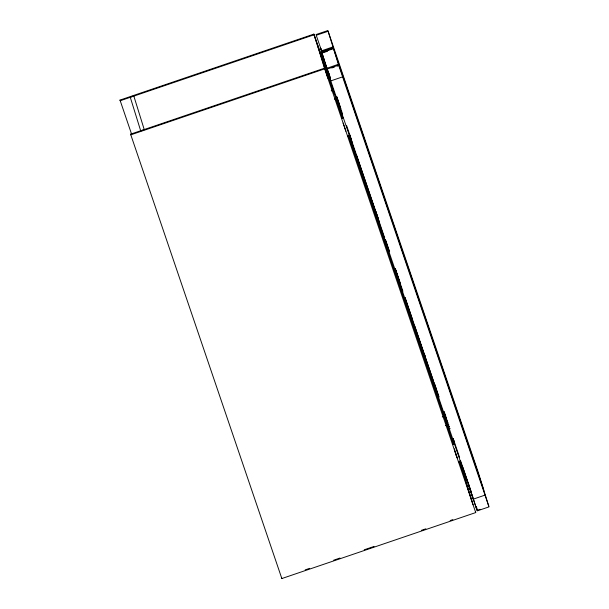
<?xml version="1.0" encoding="UTF-8"?>
<svg xmlns="http://www.w3.org/2000/svg" width="609" height="609" viewBox="0 0 609 609"><rect width="100%" height="100%" fill="white"/><g stroke="black" fill="none" stroke-linecap="round" stroke-linejoin="round"><path stroke-width="0.91" d="M488.997 506.894L477.136 510.898M488.745 506.193L488.593 505.622M316.018 34.576L327.87 30.541M326.767 69.19L338.619 65.155M478.4 473.17L478.316 472.538M483.797 490.542L483.713 489.91M343.126 123.094L345.889 131.209M454.352 448.841L456.826 457.093M456.651 456.583L455.022 451.505M334.63 94.669L314.077 34.766L120.209 100.736L120.003 100.082L313.871 34.112L332.567 89.013M323.821 51.476L328.084 50.029M331.068 49.009L333.382 48.225L328.045 31.044L478.088 471.8L483.424 488.981M323.227 52.701L327.513 51.247M130.585 134.178L324.46 68.2L475.72 512.572L281.845 578.55L130.585 134.178L130.79 134.833L324.666 68.855L313.871 34.112M331.768 67.98L334.326 67.112M337.234 66.122L338.771 65.597L333.435 48.416M331.25 90.406L333.245 89.774L333.176 90.33M331.585 91.023L333.207 90.475L331.395 85.1L333.085 90.132M334.349 99.138L335.97 98.589M341.527 118.176L343.286 117.575L341.565 118.283M347.564 135.898C351.812 133.835 347.282 137.094 347.412 135.434M444.867 418.87L442.926 413.146L444.684 412.552M443.459 414.706L445.209 414.112M442.279 416.937L444.266 416.297L348.5 135.815M444.113 416.663L445.872 416.061M445.659 421.192L446.427 423.468L448.186 422.867M445.377 425.661L446.991 425.112L446.8 424.488L453.484 444.281M446.427 423.468L447.135 425.531L448.894 424.937M447.135 425.531L447.729 427.259L449.48 426.658M450.165 428.637L448.407 429.231L447.729 427.259M477.555 510.19L480.113 509.322M305.185 569.879L309.684 568.349M333.702 560.181L339.982 558.042M364.22 549.79L374.093 546.433M421.337 530.355L425.836 528.825M450.15 520.55L452.852 519.629M325.45 63.511L325.122 62.773L329.104 74.465M477.022 510.22L326.531 68.429L338.223 64.318L338.543 64.866M333.23 47.784L321.369 51.818M328.106 31.303L316.246 35.276L319.9 46.04M330.489 80.053L330.786 80.898L342.608 76.871M333.504 48.682L321.651 52.618L325.594 64.31M333.268 47.913L321.407 51.948M442.423 411.623L442.926 413.146M454.268 443.58L452.517 444.174M335.407 96.938L337.424 102.822L333.207 90.475M333.153 47.494L332.895 46.939L321.141 50.958L324.78 61.76L320.197 46.931M333.382 48.225L483.485 489.179L488.821 506.361L338.771 65.597M320.235 47.045L321.841 51.689M328.396 72.029L330.451 78.081M336.846 96.869L340.827 108.562M346.65 125.652L351.241 139.141M375.829 211.308L378.585 219.407M385.535 239.893L389.608 251.791M395.34 268.676L400.539 283.969M424.519 354.331L425.44 357.034M434.316 383.114L438.914 396.611M444.022 411.699L447.394 421.595M453.21 438.686L459.643 457.572M476.375 506.734L477.258 509.33M342.578 114.05L336.686 96.816L339.411 104.9M379.255 221.851L349.551 134.597L352.276 142.681M385.375 239.839L389.433 251.677M402.899 291.254L395.172 268.622L399.123 280.307M433.456 381.067L404.977 297.405L412.597 319.885M434.11 382.992L436.28 389.303M443.862 411.646L449.145 427.084M453.05 438.632L454.657 443.276M460.442 460.351L467.514 481.049M467.857 482.054L471.199 491.866M325.632 64.417L330.535 78.812M356.257 154.374L384.736 238.028M414.744 326.18L438.937 397.243M443.832 411.638L445.978 417.934M453.02 438.617L454.55 443.116M462.817 467.407L468.024 482.701L467.788 481.94M471.716 493.526L468.374 483.713L473.147 499.182L484.992 495.117M336.244 99.807L342.372 117.811M453.591 444.524L444.037 416.373M459.414 461.622L465.131 478.484L459.308 461.378M335.833 98.666L342.57 118.466M348.394 135.571L444.296 417.279M120.003 100.082L131.643 134.285M456.811 456.742L457.252 458.044M460.107 460.724C460.899 461.538 458.166 462.406 458.349 461.317M349.17 134.833L349.33 135.327M472.013 494.417L476.893 510.136M475.515 511.918L475.72 512.572M462.711 471.381L473.094 504.815M461.706 468.428L472.089 501.862M321.072 48.705L321.887 51.323M317.502 44.822L327.886 78.257M281.64 577.895L281.845 578.55M133.79 95.925L130.227 97.135L140.725 130.92L144.28 129.709L133.79 95.925"/></g></svg>
